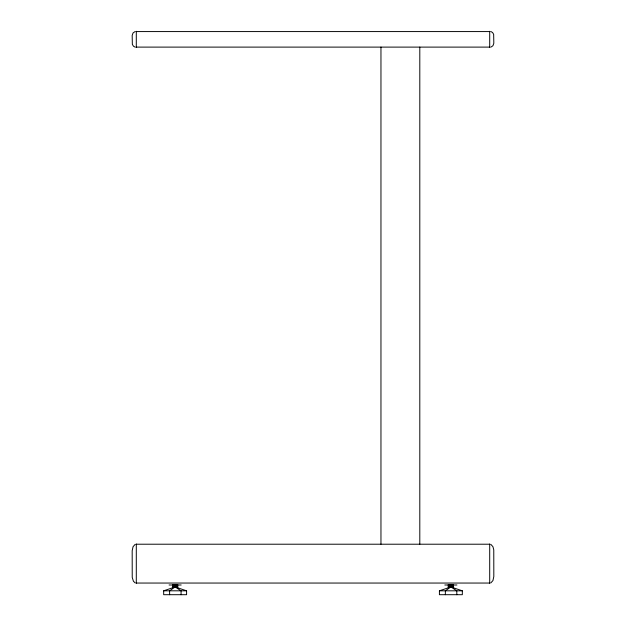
<?xml version="1.0" encoding="UTF-8"?>
<svg xmlns="http://www.w3.org/2000/svg" width="626" height="626" viewBox="0 0 626 626"><rect width="100%" height="100%" fill="white"/><g stroke="black" fill="none" stroke-linecap="round" stroke-linejoin="round"><path stroke-width="0.94" d="M174.341 587.485L169.615 590.811L169.615 594.7M450.078 587.485L445.352 590.811L445.352 594.7M135.239 544.284L133.056 546.701L132.18 550.77L132.227 577.368L133.408 581.218L135.239 582.978M490.761 582.978L492.944 580.56L493.82 576.491L493.773 549.894L492.944 546.701L490.761 544.284M135.239 31.464L133.056 32.935L132.18 35.416L132.336 44.321L133.408 46.144L135.239 47.216M490.761 47.216L492.944 45.745L493.82 43.264L493.664 34.36L492.592 32.536L490.761 31.464M177.8 587.837L186.587 590.811L186.587 594.7L163.676 594.7L163.676 590.811L172.463 587.837M453.537 587.837L462.324 590.811L462.324 594.7L439.413 594.7L439.413 590.811L448.2 587.837M136.296 31.574L489.704 31.574M136.296 47.107L489.704 47.107M136.296 544.213L489.704 544.213M136.296 583.049L489.704 583.049M172.463 584.692L177.8 584.692M448.2 584.692L453.537 584.692M169.075 584.989L181.188 584.989M444.812 584.989L456.925 584.989M172.463 585.153L177.8 585.153M448.2 585.153L453.537 585.153M172.463 585.623L177.8 585.623M448.2 585.623L453.537 585.623M172.463 586.092L177.8 586.092M448.2 586.092L453.537 586.092M172.463 586.554L177.8 586.554M448.2 586.554L453.537 586.554M172.463 587.024L177.8 587.024M448.2 587.024L453.537 587.024M172.463 587.485L177.8 587.485M448.2 587.485L453.537 587.485M163.676 590.811L186.587 590.811M439.413 590.811L462.324 590.811M451.612 587.415L456.808 590.811L456.808 594.7M175.875 587.415L181.071 590.811L181.071 594.7M489.704 31.3L489.704 47.38M489.704 544.017L489.704 583.244M419.803 47.107L419.803 544.213M380.96 47.107L380.96 544.213M136.296 31.3L136.296 47.38M136.296 544.017L136.296 583.244"/></g></svg>
